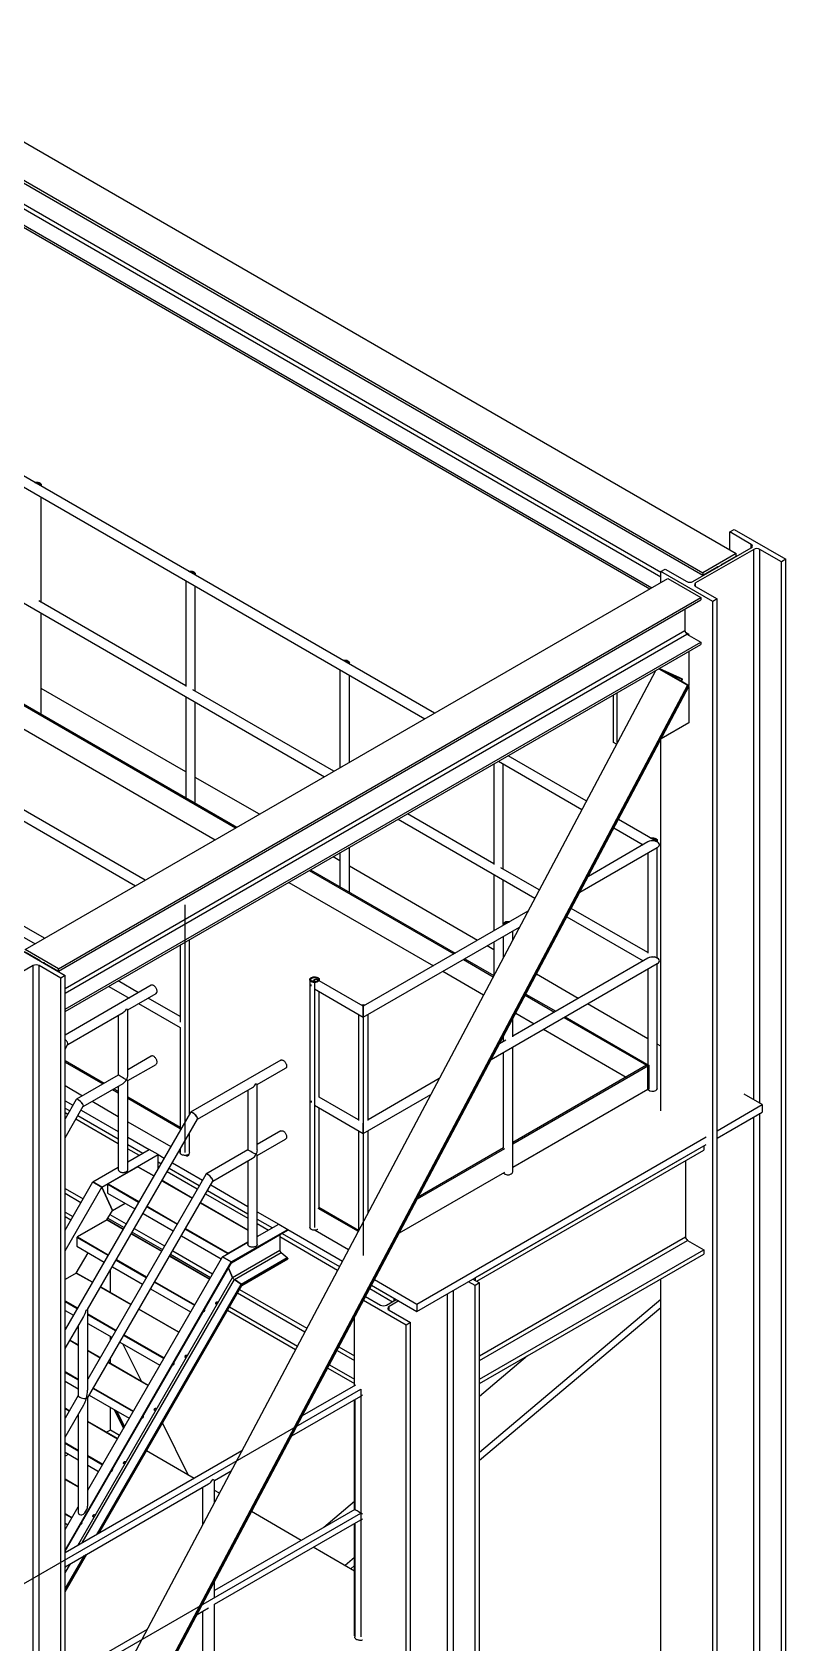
# Model space of a CAD drawing. Header units: inches. Extents: x 5 to 1254, y 17 to 852.
# Drawn here: x 547.8 to 652.1, y 457.9 to 680.8 of the extents above; entities that cross this region are included whole.
import ezdxf

# ---------------------------------------------------------------- set-up
doc = ezdxf.new("R2010")
doc.units = ezdxf.units.IN
doc.header["$LTSCALE"] = 13.5
doc.header["$MEASUREMENT"] = 0

msp = doc.modelspace()

# ---------------------------------------------------------------- linework, layer by layer
at = {"color": 7, "linetype": 'Continuous', "lineweight": 25}
for p, q in [((383.29, 759.91), (645.26, 608.67)), ((378.69, 757.25), (640.67, 606.02)), ((511.98, 679.98), (640.67, 605.69)), ((511.98, 677.04), (634.86, 606.1)), ((511.98, 676.39), (634.86, 605.45)), ((510.05, 675.28), (633.58, 603.96)), ((511.98, 673.84), (633.3, 603.8)), ((480.85, 655.87), (602.17, 585.83)), ((603.48, 586.59), (482.16, 656.62)), ((466.93, 647.83), (588.25, 577.79)), ((454.65, 640.74), (575.97, 570.71)), ((454.83, 640.85), (576.15, 570.81)), ((451.82, 639.11), (573.14, 569.07)), ((549.06, 618.01), (549.06, 618.19)), ((549.06, 601.93), (549.06, 616.49)), ((644.37, 611.68), (644.98, 612.03)), ((647.35, 609.96), (644.37, 611.68)), ((644.37, 609.18), (644.37, 611.68)), ((644.98, 612.03), (652.14, 607.89)), ((639.29, 604.81), (647.35, 609.47)), ((647.71, 609.26), (639.65, 604.61)), ((645.26, 608.67), (640.67, 606.02)), ((645.26, 608.34), (645.26, 608.67)), ((647.35, 609.47), (647.35, 609.96)), ((647.71, 533.07), (647.71, 609.26)), ((651.54, 607.54), (648.56, 609.26)), ((648.56, 532.58), (648.56, 609.26)), ((634.86, 606.18), (635.46, 606.53)), ((635.46, 606.53), (638.44, 604.81)), ((640.67, 605.69), (642.6, 606.81)), ((642.6, 606.81), (642.67, 606.76)), ((643.33, 607.23), (645.26, 608.34)), ((644.37, 607.75), (644.37, 607.83)), ((652.14, 607.89), (651.54, 607.54)), ((651.54, 384.16), (651.54, 607.54)), ((652.14, 383.81), (652.14, 607.89)), ((546.83, 553.88), (635.79, 605.24)), ((569.07, 604.94), (569.07, 590.29)), ((570.38, 605.7), (570.38, 605.88)), ((570.38, 589.62), (570.38, 604.18)), ((634.86, 604.7), (634.86, 606.18)), ((642.02, 602.05), (634.86, 606.18)), ((635.79, 605.24), (640.38, 602.59)), ((639.65, 604.12), (639.65, 604.61)), ((639.65, 604.12), (642.63, 602.4)), ((640.67, 606.02), (640.67, 605.69)), ((569.07, 590.38), (548.71, 602.13)), ((551.42, 551.23), (640.38, 602.59)), ((551.42, 550.9), (640.38, 602.26)), ((640.38, 602.59), (640.38, 602.26)), ((642.63, 602.4), (642.02, 602.05)), ((642.02, 389.65), (642.02, 602.05)), ((642.63, 389.3), (642.63, 602.4)), ((549.06, 586.45), (549.06, 600.41)), ((638.17, 600.98), (638.17, 598.04)), ((552.35, 548.5), (638.17, 598.04)), ((552.35, 547.84), (638.46, 597.55)), ((638.71, 597.49), (638.27, 597.74)), ((638.46, 597.55), (640.38, 596.44)), ((638.63, 597.45), (638.71, 597.49)), ((638.71, 597.49), (638.71, 597.41)), ((552.35, 545.62), (640.38, 596.44)), ((552.35, 545.29), (640.38, 596.11)), ((640.38, 596.44), (640.38, 596.11)), ((508.44, 593.7), (562.12, 562.71)), ((563.43, 563.47), (509.19, 594.78)), ((591.71, 593.39), (591.71, 593.57)), ((638.71, 595.14), (638.71, 590.41)), ((634.08, 592.47), (552.35, 438.35)), ((590.39, 592.63), (590.39, 579.03)), ((591.71, 579.79), (591.71, 591.87)), ((634.56, 592.75), (638.55, 590.45)), ((637.49, 591.49), (634.59, 592.77)), ((635.33, 592.37), (637.75, 591.3)), ((635.33, 592.37), (635.33, 592.36)), ((638.59, 590.48), (635.37, 592.34)), ((637.67, 591.39), (637.49, 591.49)), ((637.75, 591.3), (637.62, 591.04)), ((637.69, 590.99), (637.84, 591.27)), ((569.07, 578.47), (549.06, 590.02)), ((638.55, 590.45), (557.84, 438.26)), ((638.68, 590.39), (557.97, 438.19)), ((558.05, 438.14), (638.77, 590.36)), ((569.07, 588.86), (569.07, 574.9)), ((589.56, 578.55), (570.03, 589.82)), ((628.28, 582.54), (628.28, 589.12)), ((628.81, 582.52), (628.81, 589.43)), ((638.55, 590.45), (638.68, 590.39)), ((638.71, 590.24), (638.71, 585.24)), ((570.38, 574.14), (570.38, 588.1)), ((638.71, 585.24), (634.89, 583.04)), ((547.94, 583.62), (547.93, 583.63)), ((628.69, 582.3), (628.28, 582.54)), ((634.86, 531.55), (634.86, 582.98)), ((611.71, 579.56), (611.71, 565.67)), ((612.37, 579.94), (623.9, 573.28)), ((613.03, 565), (613.03, 579.56)), ((624.52, 574.44), (613.68, 580.7)), ((508.44, 577.62), (548.2, 554.67)), ((549.51, 555.43), (509.19, 578.71)), ((579.25, 572.6), (570.38, 577.71)), ((569.27, 571.31), (569.26, 571.32)), ((598.45, 571.9), (617.38, 560.97)), ((611.71, 565.76), (599.76, 572.66)), ((628.35, 570.71), (632.38, 568.39)), ((634.35, 568.77), (628.97, 571.88)), ((633.04, 568.77), (624.8, 564.01)), ((634.35, 568.77), (634.35, 568.95)), ((590.39, 566.16), (589.45, 566.71)), ((590.39, 567.25), (590.39, 562.59)), ((591.71, 561.83), (591.71, 568.01)), ((623.64, 561.82), (634.35, 568.01)), ((633.04, 567.25), (633.04, 553.36)), ((634.35, 552.69), (634.35, 568.01)), ((586.17, 564.82), (606.18, 553.27)), ((586.35, 564.92), (606.36, 553.37)), ((609.46, 555.15), (591.71, 565.4)), ((611.71, 564.24), (611.71, 556.46)), ((617.99, 562.14), (612.68, 565.2)), ((583.35, 563.18), (603.36, 551.63)), ((613.03, 557.47), (613.03, 563.48)), ((633.04, 553.45), (622.44, 559.57)), ((590.59, 559), (590.58, 559.01)), ((616.43, 559.18), (593.64, 546.03)), ((613.01, 557.39), (613.01, 557.21)), ((621.83, 558.41), (632.38, 552.31)), ((569.6, 531.15), (569.6, 555.25)), ((593.64, 544.51), (615.27, 556.99)), ((613.01, 555.69), (613.01, 552.74)), ((614.33, 555.22), (614.33, 556.45)), ((545.19, 554.42), (552.35, 550.28)), ((551.42, 551.23), (546.83, 553.88)), ((546.83, 553.55), (548.75, 552.44)), ((568.29, 554.49), (568.29, 543.83)), ((611.71, 553.85), (610.77, 554.4)), ((611.71, 554.94), (611.71, 550.29)), ((634.35, 552.69), (634, 552.89)), ((547.92, 551.65), (539.86, 547)), ((547.92, 428.87), (547.92, 551.65)), ((551.75, 549.93), (548.77, 551.65)), ((548.77, 434.83), (548.77, 551.65)), ((549.42, 551.97), (549.49, 552.01)), ((549.49, 552.01), (551.42, 550.9)), ((551.42, 550.9), (551.42, 551.23)), ((604.67, 550.87), (610.3, 547.62)), ((607.5, 552.51), (611.63, 550.12)), ((607.68, 552.61), (611.71, 550.28)), ((611.35, 538.66), (634.35, 551.93)), ((633.04, 552.69), (614.33, 541.89)), ((633.04, 551.17), (633.04, 537.97)), ((634.35, 534.65), (634.35, 551.93)), ((552.35, 550.28), (551.75, 549.93)), ((551.75, 436.55), (551.75, 549.93)), ((552.35, 436.9), (552.35, 550.28)), ((564.29, 548.93), (552.35, 542.04)), ((558.4, 548.78), (561.21, 547.16)), ((562.53, 547.91), (559.71, 549.54)), ((586.24, 549.71), (586.24, 515.42)), ((586.88, 548.42), (593.64, 544.51)), ((587.4, 549.63), (587.22, 549.74)), ((587.55, 549.54), (587.55, 549.71)), ((593.64, 546.03), (587.55, 549.54)), ((623.38, 547.12), (617.61, 550.45)), ((561.03, 545.53), (564.95, 547.79)), ((562.53, 546.4), (568.29, 543.07)), ((568.29, 544.59), (563.84, 547.16)), ((587.55, 533.47), (587.55, 548.02)), ((616.07, 547.56), (620.11, 545.23)), ((616.16, 547.71), (620.28, 545.33)), ((633.04, 541.54), (624.7, 546.36)), ((552.74, 540.75), (560.38, 545.15)), ((559.72, 544.77), (559.72, 536.49)), ((561.03, 536.49), (561.03, 545.53)), ((592.99, 544.89), (592.99, 530.24)), ((593.64, 544.51), (593.64, 546.03)), ((593.64, 546.03), (593.64, 544.73)), ((593.64, 544.73), (593.64, 544.51)), ((594.3, 530.24), (594.3, 544.89)), ((614.33, 541.8), (614.33, 544.27)), ((614.75, 545.06), (617.28, 543.59)), ((621.42, 544.47), (632.86, 537.86)), ((621.6, 544.57), (633.24, 537.85)), ((568.29, 543.07), (568.29, 528.87)), ((613.01, 541.79), (613.01, 541.13)), ((618.59, 542.84), (630.03, 536.23)), ((552.35, 540.07), (552.75, 540.76)), ((613.36, 541.33), (612.51, 540.84)), ((613.01, 539.61), (613.01, 526.41)), ((614.33, 523.09), (614.33, 540.37)), ((634.86, 540.49), (634.35, 540.78)), ((552.35, 538.51), (557.78, 535.38)), ((552.35, 538.31), (557.6, 535.27)), ((564.29, 539.13), (561.03, 537.25)), ((561.03, 535.74), (564.95, 537.99)), ((582.23, 538.57), (569.74, 531.36)), ((578.97, 535.18), (582.89, 537.44)), ((632.86, 537.86), (614.33, 527.16)), ((633.04, 537.76), (614.33, 526.96)), ((632.86, 537.86), (633.04, 537.76)), ((633.04, 537.76), (633.04, 534.5)), ((633.04, 537.76), (633.06, 537.75)), ((633.04, 534.5), (633.06, 537.75)), ((633.24, 537.85), (633.06, 537.75)), ((633.22, 534.6), (633.24, 537.85)), ((552.35, 535.04), (554.78, 533.64)), ((559.72, 536.49), (553.92, 533.15)), ((554.86, 532.17), (560.38, 535.36)), ((559.72, 534.98), (559.72, 523.41)), ((561.03, 523.41), (561.03, 535.74)), ((578.97, 526.14), (578.97, 535.18)), ((604.14, 536.01), (594.3, 530.33)), ((553.89, 533.12), (552.35, 530.45)), ((552.35, 532.94), (553.43, 532.32)), ((556.09, 532.88), (559.72, 530.79)), ((558.92, 534.51), (559.72, 534.05)), ((559.1, 534.62), (559.72, 534.26)), ((561.03, 533.5), (568.29, 529.31)), ((561.03, 533.29), (568.29, 529.11)), ((570.68, 530.39), (578.32, 534.8)), ((577.66, 534.42), (577.66, 526.14)), ((592.99, 530.33), (587.55, 533.47)), ((593.64, 528.43), (602.98, 533.82)), ((633.04, 534.5), (614.33, 523.69)), ((633.22, 534.6), (633.04, 534.5)), ((648.87, 532.41), (646.36, 533.85)), ((552.35, 527.82), (554.87, 532.19)), ((552.35, 531.92), (552.99, 531.55)), ((552.35, 531.92), (552.99, 531.55)), ((569.71, 531.34), (552.35, 501.27)), ((552.35, 531.31), (552.72, 531.09)), ((554.13, 530.9), (559.72, 527.67)), ((554.13, 530.9), (559.72, 527.67)), ((554.57, 531.66), (559.72, 528.69)), ((586.88, 532.34), (593.64, 528.43)), ((587.55, 518.19), (587.55, 531.95)), ((642.63, 528.8), (648.87, 532.41)), ((642.63, 527.78), (648.87, 531.38)), ((647.71, 386.37), (647.71, 530.72)), ((648.56, 385.88), (648.56, 531.21)), ((648.87, 532.41), (648.87, 531.38)), ((553.86, 530.44), (559.72, 527.05)), ((555.47, 504.04), (570.69, 530.41)), ((561.03, 530.03), (566.98, 526.6)), ((569.6, 525.77), (569.6, 528.52)), ((582.23, 528.78), (578.97, 526.9)), ((592.99, 528.81), (592.99, 515)), ((593.64, 528.66), (593.64, 529.86)), ((593.64, 529.86), (593.64, 528.43)), ((593.64, 528.43), (593.64, 528.66)), ((594.3, 517.46), (594.3, 528.81)), ((561.03, 527.93), (564, 526.22)), ((561.03, 526.91), (563.12, 525.71)), ((561.03, 526.91), (563.12, 525.71)), ((561.03, 526.3), (562.59, 525.4)), ((561.03, 524.5), (564, 526.22)), ((565.24, 525.5), (564, 526.22)), ((568.29, 526.24), (568.29, 525.77)), ((577.66, 526.14), (571.86, 522.79)), ((578.97, 525.38), (582.89, 527.64)), ((601.07, 504.81), (641.12, 527.94)), ((601.07, 503.79), (641.12, 526.91)), ((613.19, 526.3), (601.1, 519.33)), ((613.06, 526.43), (601.26, 519.62)), ((609.17, 508.47), (640.77, 526.71)), ((609.35, 507.96), (640.77, 526.1)), ((640.77, 526.71), (640.77, 526.1)), ((557.43, 521), (565.24, 525.5)), ((565.24, 523.59), (565.24, 525.5)), ((565.24, 525.5), (566.07, 525.02)), ((565.24, 524.48), (565.62, 524.26)), ((565.24, 524.48), (565.62, 524.26)), ((565.24, 523.87), (565.36, 523.8)), ((567.21, 524.37), (571.37, 521.96)), ((568.11, 525.94), (568.29, 525.84)), ((569.06, 525.39), (569.26, 525.28)), ((569.26, 525.43), (569.26, 525.28)), ((569.43, 525.38), (569.26, 525.28)), ((569.43, 525.51), (569.43, 525.38)), ((572.8, 521.82), (578.32, 525)), ((577.66, 524.62), (577.66, 513.05)), ((578.97, 513.05), (578.97, 525.38)), ((638.25, 524.64), (638.25, 514.12)), ((552.35, 515.05), (556.2, 521.71)), ((555.47, 491.8), (572.81, 521.83)), ((571.83, 522.76), (555.48, 494.44)), ((556.2, 521.71), (559.72, 523.74)), ((556.2, 521.71), (557.43, 521)), ((557.43, 521), (556.2, 521.71)), ((562.38, 523.82), (558.29, 521.46)), ((562.41, 523.82), (558.32, 521.46)), ((562.41, 523.82), (564.63, 522.54)), ((564.64, 522.55), (562.44, 523.82)), ((565.77, 521.88), (569.94, 519.48)), ((569.94, 519.49), (565.78, 521.9)), ((566.5, 523.14), (570.66, 520.74)), ((566.76, 523.6), (570.93, 521.2)), ((566.76, 523.6), (570.93, 521.2)), ((613.19, 523.04), (598.61, 514.62)), ((552.35, 512.19), (557.43, 521)), ((552.35, 520.79), (554.84, 519.36)), ((552.35, 520.14), (554.55, 518.87)), ((557.43, 521), (558.9, 517.76)), ((558.9, 517.76), (557.43, 521)), ((558.23, 521.41), (558.25, 521.42)), ((558.23, 521.41), (558.23, 520.17)), ((558.23, 521.41), (558.27, 521.39)), ((558.23, 520.17), (562.01, 517.99)), ((558.25, 521.42), (558.28, 521.41)), ((558.27, 521.41), (558.27, 521.43)), ((558.29, 521.43), (558.27, 521.43)), ((558.27, 521.39), (562.54, 518.92)), ((558.32, 521.46), (562.58, 518.99)), ((571.8, 520.08), (577.66, 516.7)), ((572.07, 520.54), (577.66, 517.31)), ((572.07, 520.54), (577.66, 517.31)), ((572.51, 521.3), (577.66, 518.33)), ((552.35, 517.55), (553.43, 516.92)), ((558.15, 516.46), (558.9, 517.76)), ((558.57, 517.2), (560.8, 515.91)), ((558.9, 517.76), (560.66, 518.77)), ((563.15, 517.34), (567.31, 514.93)), ((563.68, 518.27), (567.85, 515.86)), ((563.72, 518.34), (567.89, 515.93)), ((571.07, 518.82), (577.66, 515.02)), ((577.66, 515.04), (571.08, 518.83)), ((578.97, 517.57), (581.94, 515.86)), ((587.35, 518.1), (592.93, 514.88)), ((587.5, 518.22), (592.99, 515.05)), ((552.35, 516.94), (553.17, 516.47)), ((558.13, 516.46), (554.04, 514.1)), ((558.16, 516.46), (554.07, 514.1)), ((558.16, 516.46), (560.38, 515.18)), ((560.39, 515.19), (558.19, 516.46)), ((558.29, 516.71), (560.52, 515.42)), ((561.94, 515.25), (566.11, 512.85)), ((568.99, 515.2), (574.9, 511.79)), ((569.03, 515.27), (574.94, 511.86)), ((575.37, 510.64), (583.18, 515.15)), ((575.4, 510.58), (583.18, 515.07)), ((575.41, 510.54), (583.16, 515.02)), ((578.97, 516.55), (581.06, 515.35)), ((578.97, 516.55), (581.06, 515.35)), ((578.97, 515.94), (580.53, 515.04)), ((578.97, 514.15), (581.94, 515.86)), ((581.94, 515.86), (583.18, 515.15)), ((583.18, 515.15), (583.18, 515.07)), ((583.18, 515.15), (590.76, 510.77)), ((587, 515.04), (591.61, 512.38)), ((553.98, 514.05), (554, 514.06)), ((553.98, 514.05), (553.98, 512.81)), ((553.98, 514.05), (554.02, 514.03)), ((553.98, 512.81), (557.76, 510.63)), ((554, 514.06), (554.03, 514.05)), ((554.02, 514.05), (554.02, 514.07)), ((554.04, 514.07), (554.02, 514.07)), ((554.02, 514.03), (558.29, 511.56)), ((554.07, 514.1), (558.33, 511.63)), ((561.52, 514.52), (565.69, 512.12)), ((565.69, 512.13), (561.53, 514.53)), ((561.66, 514.76), (565.83, 512.36)), ((568.45, 514.27), (573.98, 511.08)), ((574.14, 511.35), (577.66, 513.39)), ((574.94, 511.86), (577.66, 513.44)), ((579.06, 514.23), (578.97, 514.28)), ((578.97, 514.26), (579.03, 514.23)), ((578.97, 514.19), (579.03, 514.23)), ((582.08, 514.39), (582.08, 512.27)), ((582.08, 514.15), (590.09, 509.52)), ((582.39, 514.58), (590.34, 509.99)), ((582.39, 514.58), (590.34, 509.99)), ((609.71, 497.65), (638.25, 514.12)), ((609.71, 497), (638.53, 513.63)), ((638.53, 513.63), (640.77, 512.34)), ((552.35, 470.76), (575.37, 510.64)), ((552.35, 470.65), (575.4, 510.58)), ((552.35, 470.61), (575.41, 510.54)), ((553.9, 509.1), (555.53, 511.92)), ((555.48, 479.04), (574.14, 511.35)), ((559.43, 510.9), (563.6, 508.5)), ((559.47, 510.98), (563.64, 508.57)), ((566.82, 511.46), (572.35, 508.27)), ((572.36, 508.28), (566.83, 511.47)), ((566.96, 511.7), (572.49, 508.51)), ((567.25, 512.19), (572.78, 509)), ((574.14, 511.35), (575.37, 510.64)), ((575.37, 510.64), (574.14, 511.35)), ((574.94, 511.84), (574.94, 511.86)), ((575.37, 510.64), (575.4, 510.58)), ((575.4, 510.58), (575.37, 510.64)), ((575.53, 508.49), (582.08, 512.27)), ((575.79, 508.21), (582.25, 511.93)), ((576.71, 507.57), (583.11, 511.27)), ((576.81, 507.47), (583.18, 511.14)), ((576.84, 507.4), (583.18, 511.06)), ((582.25, 511.93), (583.11, 511.27)), ((583.18, 511.14), (583.18, 511.06)), ((609.71, 494.41), (640.77, 512.34)), ((609.71, 493.8), (640.77, 511.73)), ((640.77, 512.34), (640.77, 511.73)), ((553.88, 509.1), (552.35, 508.22)), ((553.91, 509.1), (552.35, 508.2)), ((553.91, 509.1), (556.13, 507.82)), ((556.14, 507.83), (553.94, 509.1)), ((554.11, 471.39), (575.53, 508.49)), ((558.63, 506.39), (558.63, 509.51)), ((558.9, 509.98), (563.06, 507.57)), ((574.96, 509.76), (575.53, 508.49)), ((575.53, 508.49), (574.96, 509.76)), ((608.82, 508.26), (609.71, 507.75)), ((609.17, 508.06), (609.17, 508.47)), ((634.86, 508.3), (634.85, 508.31)), ((634.86, 393.79), (634.86, 508.31)), ((554.74, 471.75), (575.79, 508.21)), ((556.68, 472.87), (576.71, 507.57)), ((556.92, 473.01), (576.81, 507.47)), ((557.01, 473.06), (576.84, 507.4)), ((557.27, 507.16), (561.44, 504.75)), ((561.44, 504.77), (557.28, 507.17)), ((564.2, 506.91), (569.73, 503.72)), ((564.74, 507.84), (570.27, 504.65)), ((564.78, 507.91), (570.31, 504.72)), ((575.79, 508.21), (576.71, 507.57)), ((576.71, 507.57), (575.79, 508.21)), ((576.23, 506.35), (585.56, 500.97)), ((576.51, 506.84), (585.82, 501.47)), ((576.81, 507.47), (576.84, 507.4)), ((576.84, 507.4), (576.81, 507.47)), ((594.54, 506.95), (597.68, 505.14)), ((594.79, 507.42), (601.07, 503.79)), ((594.79, 507.42), (597.86, 505.65)), ((595.2, 508.2), (601.07, 504.81)), ((605.28, 410.87), (605.28, 506.22)), ((606.13, 410.38), (606.13, 506.71)), ((609.11, 507.4), (608.21, 507.91)), ((609.71, 507.75), (609.11, 507.4)), ((609.11, 408.66), (609.11, 507.4)), ((609.71, 408.31), (609.71, 507.75)), ((552.35, 505.27), (554.08, 504.27)), ((552.35, 505.18), (554.04, 504.2)), ((552.35, 503.94), (553.51, 503.27)), ((555.48, 492.91), (555.48, 504.06)), ((562.57, 504.1), (568.1, 500.9)), ((568.11, 500.92), (562.58, 504.11)), ((574.85, 503.95), (584.26, 498.52)), ((575.11, 504.41), (584.51, 498.99)), ((599.6, 501.9), (593.68, 505.32)), ((593.96, 505.86), (596.01, 504.67)), ((596.86, 504.67), (598.21, 505.45)), ((598.57, 505.24), (597.22, 504.46)), ((597.22, 503.97), (597.22, 504.46)), ((597.22, 503.97), (600.2, 502.25)), ((597.86, 505.65), (597.86, 505.24)), ((601.07, 504.81), (601.07, 503.79)), ((634.86, 505.43), (609.71, 484.27)), ((634.86, 504.31), (609.71, 483.15)), ((552.35, 498.64), (554.94, 503.11)), ((554.17, 501.78), (554.17, 492.15)), ((555.48, 503.46), (559.39, 501.21)), ((555.48, 503.37), (559.35, 501.14)), ((555.48, 502.13), (558.81, 500.21)), ((592.43, 493.51), (592.43, 502.98)), ((600.2, 502.25), (599.6, 501.9)), ((599.6, 414.15), (599.6, 501.9)), ((600.2, 413.8), (600.2, 502.25)), ((553.02, 499.8), (554.17, 499.14)), ((554.17, 499.16), (553.03, 499.81)), ((558.63, 499.89), (558.63, 500.31)), ((559.95, 499.55), (565.48, 496.36)), ((560.28, 499.36), (562.91, 494.11)), ((560.49, 500.48), (566.02, 497.29)), ((560.53, 500.55), (566.06, 497.36)), ((557.19, 497.41), (555.48, 498.4)), ((555.48, 498.38), (557.19, 497.39)), ((558.63, 496.58), (558.63, 497.26)), ((590.01, 498.4), (592.43, 497)), ((590.27, 498.9), (592.43, 497.65)), ((616.39, 497.65), (609.71, 492.03)), ((552.35, 495.46), (554.17, 494.41)), ((552.35, 495.36), (554.17, 494.31)), ((558.32, 496.74), (563.85, 493.54)), ((563.86, 493.56), (558.33, 496.75)), ((588.71, 495.95), (592.43, 493.8)), ((588.95, 496.42), (592.43, 494.41)), ((552.35, 494.12), (554.17, 493.08)), ((556.24, 493.12), (561.77, 489.93)), ((556.28, 493.19), (561.81, 490)), ((592.58, 493.6), (585.2, 489.33)), ((554.17, 492.17), (552.35, 489.02)), ((552.35, 486.39), (554.94, 490.87)), ((555.48, 476.85), (555.48, 491.81)), ((555.7, 492.19), (561.23, 489)), ((558.63, 487.36), (558.63, 490.5)), ((583.73, 486.57), (593.28, 492.08)), ((592.43, 476.36), (592.43, 491.59)), ((592.45, 491.6), (592.45, 476.37)), ((592.45, 491.6), (592.45, 476.37)), ((552.94, 490.05), (552.35, 490.39)), ((552.35, 490.37), (552.94, 490.03)), ((554.07, 489.37), (554.17, 489.32)), ((554.17, 489.34), (554.08, 489.39)), ((554.17, 489.54), (554.17, 476.1)), ((559.61, 486.2), (555.48, 488.58)), ((555.48, 488.56), (559.6, 486.18)), ((559.13, 490.21), (560.43, 487.61)), ((559.27, 490.13), (560.49, 487.71)), ((559.5, 490), (560.57, 487.86)), ((564.79, 490.35), (564.8, 490.33)), ((565.82, 488.31), (569.41, 481.14)), ((558.63, 487.36), (558.11, 487.06)), ((559.87, 486.64), (558.63, 487.36)), ((552.35, 485.64), (554.17, 484.59)), ((552.35, 485.55), (554.17, 484.5)), ((576.83, 484.5), (552.35, 470.37)), ((552.35, 484.31), (554.17, 483.26)), ((552.85, 484.02), (552.35, 483.74)), ((555.48, 483.84), (557.56, 482.64)), ((555.48, 483.74), (557.52, 482.57)), ((570.21, 480.68), (563.61, 484.49)), ((555.48, 482.5), (556.98, 481.64)), ((573.06, 480.41), (575.36, 481.74)), ((554.17, 479.53), (552.35, 480.57)), ((552.35, 480.55), (554.17, 479.51)), ((552.35, 468.46), (572.23, 479.93)), ((571.4, 479.45), (571.4, 474.28)), ((573.06, 477.41), (573.06, 480.41)), ((573.72, 478.65), (573.06, 479.03)), ((592.43, 477.49), (588.16, 473.9)), ((552.35, 473.62), (554.17, 476.76)), ((552.35, 475.83), (553.31, 475.28)), ((552.35, 475.73), (553.27, 475.21)), ((592.45, 476.37), (573.06, 465.18)), ((573.06, 463.26), (593.28, 474.93)), ((585.06, 472.11), (578.17, 476.08)), ((552.35, 474.49), (552.73, 474.28)), ((592.43, 458.91), (592.43, 474.45)), ((592.45, 474.45), (592.45, 458.74)), ((592.45, 474.45), (592.45, 458.74)), ((592.43, 467.85), (586.72, 471.15)), ((552.35, 464.99), (555.35, 470.19)), ((552.35, 465.1), (555.26, 470.13)), ((552.35, 465.38), (555.02, 470)), ((552.35, 467.61), (553.08, 468.88)), ((552.35, 468.34), (552.45, 468.51)), ((592.43, 469.73), (591.11, 468.61)), ((592.43, 468.61), (591.9, 468.16)), ((573.06, 464.22), (573.06, 466.45)), ((570.63, 461.86), (572.23, 462.79)), ((571.4, 462.31), (571.4, 446.6)), ((573.06, 446.6), (573.06, 463.26)), ((563.72, 459.79), (552.35, 453.22))]:
    msp.add_line(p, q, dxfattribs=at)
at = {"color": 7, "linetype": 'Continuous'}
for p, q in [((568.94, 560.06), (568.94, 525.77)), ((586.9, 549.71), (586.9, 515.42)), ((593.64, 545.83), (593.64, 511.53)), ((530.15, 456.6), (593.28, 493.04)), ((593.28, 493.04), (593.28, 458.74)), ((530.15, 439.45), (593.28, 475.89))]:
    msp.add_line(p, q, dxfattribs=at)
at = {"color": 7, "linetype": 'Continuous', "lineweight": 25, "flags": 128}
for points in [[(548.14, 618.54), (548.22, 618.55), (548.32, 618.56), (548.41, 618.57), (548.51, 618.56), (548.6, 618.55), (548.69, 618.53), (548.77, 618.5), (548.85, 618.47), (548.91, 618.43), (548.97, 618.38), (549.01, 618.33), (549.04, 618.28), (549.06, 618.22), (549.06, 618.17), (549.05, 618.11), (549.02, 618.06), (549.01, 618.04)], [(548.24, 618.48), (548.25, 618.48), (548.34, 618.49), (548.42, 618.49), (548.51, 618.48), (548.59, 618.47), (548.67, 618.45), (548.74, 618.42), (548.8, 618.38), (548.85, 618.34), (548.89, 618.3), (548.92, 618.25), (548.93, 618.2), (548.92, 618.15), (548.9, 618.1), (548.9, 618.1)], [(569.46, 606.23), (569.55, 606.24), (569.64, 606.25), (569.74, 606.26), (569.83, 606.25), (569.93, 606.24), (570.02, 606.22), (570.1, 606.19), (570.17, 606.16), (570.24, 606.12), (570.29, 606.07), (570.33, 606.02), (570.36, 605.97), (570.38, 605.91), (570.38, 605.86), (570.37, 605.8), (570.34, 605.75), (570.33, 605.73)], [(569.57, 606.17), (569.58, 606.17), (569.66, 606.18), (569.75, 606.18), (569.83, 606.17), (569.92, 606.16), (569.99, 606.14), (570.06, 606.11), (570.13, 606.07), (570.18, 606.03), (570.21, 605.99), (570.24, 605.94), (570.25, 605.89), (570.25, 605.84), (570.23, 605.79), (570.23, 605.79)], [(590.79, 593.92), (590.87, 593.93), (590.96, 593.95), (591.06, 593.95), (591.16, 593.94), (591.25, 593.93), (591.34, 593.91), (591.42, 593.88), (591.5, 593.85), (591.56, 593.81), (591.62, 593.76), (591.66, 593.71), (591.69, 593.66), (591.7, 593.6), (591.71, 593.55), (591.69, 593.49), (591.67, 593.44), (591.65, 593.42)], [(590.89, 593.86), (590.9, 593.86), (590.98, 593.87), (591.07, 593.87), (591.16, 593.86), (591.24, 593.85), (591.32, 593.83), (591.39, 593.8), (591.45, 593.76), (591.5, 593.72), (591.54, 593.68), (591.56, 593.63), (591.57, 593.58), (591.57, 593.53), (591.55, 593.48), (591.55, 593.48)], [(635.37, 592.34), (635.34, 592.35), (635.32, 592.36), (635.31, 592.37), (635.3, 592.38), (635.3, 592.38), (635.31, 592.38), (635.32, 592.38), (635.33, 592.37)], [(637.75, 591.3), (637.79, 591.28), (637.82, 591.27), (637.84, 591.27), (637.84, 591.27), (637.83, 591.29), (637.81, 591.3), (637.77, 591.33), (637.72, 591.36), (637.67, 591.39)], [(638.68, 590.39), (638.72, 590.37), (638.75, 590.36), (638.77, 590.36), (638.77, 590.36), (638.76, 590.37), (638.74, 590.39), (638.7, 590.41), (638.65, 590.44), (638.59, 590.48)], [(633.43, 569.3), (633.52, 569.31), (633.61, 569.33), (633.71, 569.33), (633.8, 569.32), (633.9, 569.31), (633.99, 569.29), (634.07, 569.26), (634.14, 569.23), (634.21, 569.19), (634.26, 569.14), (634.31, 569.09), (634.33, 569.04), (634.35, 568.98), (634.35, 568.93), (634.34, 568.87), (634.31, 568.82), (634.3, 568.8)], [(633.54, 569.24), (633.55, 569.24), (633.63, 569.25), (633.72, 569.25), (633.8, 569.25), (633.89, 569.23), (633.96, 569.21), (634.03, 569.18), (634.1, 569.14), (634.15, 569.1), (634.18, 569.06), (634.21, 569.01), (634.22, 568.96), (634.22, 568.91), (634.2, 568.86), (634.2, 568.86)], [(613.07, 557.24), (613.04, 557.27), (613.02, 557.33), (613.01, 557.38), (613.02, 557.44), (613.04, 557.49), (613.07, 557.54), (613.12, 557.59), (613.17, 557.64), (613.24, 557.68), (613.32, 557.71), (613.4, 557.74), (613.49, 557.75), (613.59, 557.77), (613.68, 557.77), (613.78, 557.76), (613.87, 557.75), (613.93, 557.74)], [(613.17, 557.3), (613.16, 557.33), (613.15, 557.38), (613.15, 557.43), (613.17, 557.48), (613.2, 557.52), (613.24, 557.56), (613.3, 557.6), (613.37, 557.64), (613.44, 557.66), (613.52, 557.68), (613.61, 557.69), (613.69, 557.69), (613.78, 557.69), (613.83, 557.68)], [(565.08, 548.09), (565.08, 548.17), (565.06, 548.26), (565.04, 548.35), (565.01, 548.43), (564.96, 548.52), (564.92, 548.6), (564.86, 548.68), (564.8, 548.75), (564.74, 548.81), (564.67, 548.87), (564.6, 548.91), (564.53, 548.94), (564.47, 548.96), (564.41, 548.96), (564.35, 548.96), (564.3, 548.94), (564.29, 548.93)], [(587.34, 549.43), (587.29, 549.41), (587.21, 549.38), (587.12, 549.35), (587.03, 549.34), (586.93, 549.33), (586.84, 549.33), (586.74, 549.34), (586.65, 549.36), (586.56, 549.38), (586.49, 549.41), (586.41, 549.45), (586.35, 549.5), (586.31, 549.54), (586.27, 549.59), (586.25, 549.65), (586.24, 549.7), (586.24, 549.76), (586.26, 549.81), (586.3, 549.87), (586.34, 549.91), (586.4, 549.96), (586.47, 550), (586.54, 550.03), (586.63, 550.06), (586.72, 550.08), (586.81, 550.09), (586.91, 550.09), (587, 550.09), (587.1, 550.07), (587.19, 550.05), (587.27, 550.02), (587.34, 549.99), (587.41, 549.95), (587.46, 549.9), (587.51, 549.85), (587.54, 549.8), (587.55, 549.75), (587.55, 549.69), (587.54, 549.64), (587.51, 549.58), (587.48, 549.53), (587.42, 549.48), (587.36, 549.44), (587.36, 549.44)], [(587.25, 549.48), (587.2, 549.46), (587.13, 549.44), (587.05, 549.42), (586.96, 549.41), (586.87, 549.41), (586.79, 549.41), (586.71, 549.43), (586.63, 549.45), (586.56, 549.48), (586.5, 549.52), (586.45, 549.56), (586.41, 549.6), (586.38, 549.65), (586.37, 549.7), (586.38, 549.75), (586.39, 549.8), (586.43, 549.84), (586.47, 549.89), (586.53, 549.92), (586.59, 549.96), (586.67, 549.98), (586.75, 550), (586.83, 550.01), (586.92, 550.01), (587, 550.01), (587.09, 549.99), (587.17, 549.97), (587.24, 549.94), (587.3, 549.91), (587.35, 549.87), (587.39, 549.82), (587.41, 549.77), (587.42, 549.72), (587.42, 549.67), (587.4, 549.62), (587.37, 549.58), (587.32, 549.53), (587.27, 549.5)], [(586.42, 548.9), (586.43, 548.98), (586.43, 549.02)], [(586.43, 548.8), (586.43, 548.82), (586.42, 548.9)], [(586.62, 549.45), (586.64, 549.49), (586.7, 549.56), (586.77, 549.62), (586.84, 549.67), (586.9, 549.71), (586.97, 549.75), (587.04, 549.76), (587.1, 549.77), (587.16, 549.76), (587.21, 549.74), (587.22, 549.74)], [(565.08, 538.3), (565.08, 538.38), (565.06, 538.46), (565.04, 538.55), (565.01, 538.64), (564.96, 538.72), (564.92, 538.8), (564.86, 538.88), (564.8, 538.95), (564.74, 539.02), (564.67, 539.07), (564.6, 539.11), (564.53, 539.14), (564.47, 539.16), (564.41, 539.16), (564.35, 539.16), (564.3, 539.14), (564.29, 539.13)], [(582.23, 538.57), (582.26, 538.59), (582.32, 538.6), (582.38, 538.6), (582.44, 538.59), (582.51, 538.57), (582.58, 538.53), (582.64, 538.48), (582.71, 538.43), (582.77, 538.36), (582.83, 538.29), (582.88, 538.21), (582.93, 538.12), (582.96, 538.03), (582.99, 537.95), (583.01, 537.86), (583.02, 537.78), (583.02, 537.7), (583.01, 537.63), (582.99, 537.56), (582.96, 537.51), (582.93, 537.46), (582.89, 537.44)], [(586.43, 532.94), (586.43, 532.91), (586.42, 532.83)], [(586.42, 532.83), (586.43, 532.75), (586.43, 532.72)], [(582.23, 528.78), (582.26, 528.79), (582.32, 528.8), (582.38, 528.81), (582.44, 528.79), (582.51, 528.77), (582.58, 528.73), (582.64, 528.69), (582.71, 528.63), (582.77, 528.56), (582.83, 528.49), (582.88, 528.41), (582.93, 528.32), (582.96, 528.24), (582.99, 528.15), (583.01, 528.06), (583.02, 527.98), (583.02, 527.9), (583.01, 527.83), (582.99, 527.76), (582.96, 527.71), (582.93, 527.67), (582.89, 527.64)], [(569.41, 525.5), (569.34, 525.46), (569.26, 525.43), (569.17, 525.41), (569.08, 525.39), (568.98, 525.39), (568.88, 525.39), (568.79, 525.4), (568.7, 525.41), (568.61, 525.44), (568.53, 525.47), (568.46, 525.51), (568.4, 525.55), (568.35, 525.6), (568.32, 525.65), (568.3, 525.7), (568.29, 525.76), (568.29, 525.77)], [(559.72, 523.41), (559.72, 523.4), (559.73, 523.35), (559.75, 523.29), (559.79, 523.24), (559.83, 523.19), (559.89, 523.15), (559.96, 523.11), (560.04, 523.08), (560.13, 523.06), (560.22, 523.04), (560.32, 523.03), (560.41, 523.03), (560.51, 523.04), (560.6, 523.05), (560.69, 523.08), (560.77, 523.11), (560.84, 523.14)], [(587.35, 515.14), (587.29, 515.11), (587.21, 515.08), (587.12, 515.06), (587.03, 515.04), (586.93, 515.04), (586.84, 515.04), (586.74, 515.05), (586.65, 515.06), (586.56, 515.09), (586.49, 515.12), (586.41, 515.16), (586.35, 515.2), (586.31, 515.25), (586.27, 515.3), (586.25, 515.35), (586.24, 515.41), (586.24, 515.42)], [(578.97, 513.05), (578.97, 513), (578.95, 512.95), (578.92, 512.9), (578.87, 512.85), (578.81, 512.8), (578.75, 512.77), (578.67, 512.73), (578.58, 512.71), (578.49, 512.69), (578.4, 512.68), (578.3, 512.67), (578.21, 512.68), (578.12, 512.69), (578.03, 512.71), (577.94, 512.74), (577.87, 512.78), (577.8, 512.82), (577.75, 512.86), (577.71, 512.91), (577.68, 512.96), (577.66, 513.02), (577.66, 513.05)], [(573.34, 504.8), (573.3, 504.78), (573.27, 504.78), (573.24, 504.79), (573.22, 504.81), (573.21, 504.85), (573.2, 504.89), (573.21, 504.93), (573.23, 504.98), (573.25, 505.02), (573.28, 505.06), (573.32, 505.09), (573.35, 505.11), (573.39, 505.12), (573.42, 505.12), (573.44, 505.1), (573.46, 505.08), (573.47, 505.04), (573.47, 505), (573.45, 504.95), (573.43, 504.9), (573.41, 504.86), (573.37, 504.83), (573.34, 504.8)], [(569.09, 497.44), (569.05, 497.42), (569.02, 497.42), (568.99, 497.43), (568.97, 497.45), (568.96, 497.48), (568.95, 497.52), (568.96, 497.57), (568.98, 497.62), (569, 497.66), (569.03, 497.7), (569.07, 497.73), (569.1, 497.75), (569.14, 497.76), (569.17, 497.76), (569.19, 497.74), (569.21, 497.71), (569.22, 497.68), (569.22, 497.63), (569.2, 497.59), (569.18, 497.54), (569.16, 497.5), (569.12, 497.46), (569.09, 497.44)], [(564.84, 490.08), (564.8, 490.06), (564.77, 490.06), (564.74, 490.07), (564.72, 490.09), (564.71, 490.12), (564.7, 490.16), (564.71, 490.21), (564.73, 490.26), (564.75, 490.3), (564.78, 490.34), (564.82, 490.37), (564.85, 490.39), (564.89, 490.4), (564.92, 490.4), (564.94, 490.38), (564.96, 490.35), (564.97, 490.32), (564.97, 490.27), (564.95, 490.23), (564.93, 490.18), (564.91, 490.14), (564.87, 490.1), (564.84, 490.08)], [(560.59, 482.72), (560.55, 482.7), (560.52, 482.7), (560.49, 482.71), (560.47, 482.73), (560.46, 482.76), (560.45, 482.8), (560.46, 482.85), (560.48, 482.89), (560.5, 482.94), (560.53, 482.98), (560.57, 483.01), (560.6, 483.03), (560.64, 483.04), (560.67, 483.04), (560.69, 483.02), (560.71, 482.99), (560.72, 482.96), (560.72, 482.91), (560.7, 482.87), (560.68, 482.82), (560.66, 482.78), (560.62, 482.74), (560.59, 482.72)], [(556.34, 475.35), (556.3, 475.34), (556.27, 475.34), (556.24, 475.35), (556.22, 475.37), (556.21, 475.4), (556.2, 475.44), (556.21, 475.49), (556.23, 475.53), (556.25, 475.58), (556.28, 475.62), (556.32, 475.65), (556.35, 475.67), (556.39, 475.68), (556.42, 475.67), (556.44, 475.66), (556.46, 475.63), (556.47, 475.59), (556.47, 475.55), (556.45, 475.5), (556.43, 475.46), (556.41, 475.42), (556.37, 475.38), (556.34, 475.35)], [(593.51, 458.29), (593.49, 458.28), (593.38, 458.27), (593.28, 458.27), (593.17, 458.27), (593.06, 458.28), (592.96, 458.3), (592.86, 458.33), (592.77, 458.36), (592.69, 458.41), (592.62, 458.45), (592.56, 458.51), (592.51, 458.56), (592.47, 458.62), (592.45, 458.68), (592.45, 458.74)], [(593.51, 458.29), (593.49, 458.28), (593.38, 458.27), (593.28, 458.27), (593.17, 458.27), (593.06, 458.28), (592.96, 458.3), (592.86, 458.33), (592.77, 458.36), (592.69, 458.41), (592.62, 458.45), (592.56, 458.51), (592.51, 458.56), (592.47, 458.62), (592.45, 458.68), (592.45, 458.74)]]:
    msp.add_lwpolyline(points, dxfattribs=at)
at = {"color": 7, "linetype": 'Continuous', "lineweight": 25}
for centre, radius, start, end in [((647.25, 609.71), 0.264, 291.6744, 68.3256), ((648.13, 608.45), 0.915, 62.391, 117.609), ((642.72, 606.64), 0.207, 70.9066, 125.1485), ((643.64, 606.75), 0.57, 121.8688, 148.902), ((638.86, 605.63), 0.915, 242.391, 297.609), ((639.75, 604.36), 0.264, 111.6744, 248.3256), ((638.79, 598.07), 0.615, 182.6055, 237.3945), ((548.35, 550.84), 0.915, 62.391, 117.609), ((548.45, 551.96), 0.57, 31.098, 58.1312), ((549.37, 551.85), 0.207, 54.8515, 109.0934), ((564.76, 548.06), 0.327, 305.2604, 6.0518), ((593.64, 545.11), 1.1, 76.2415, 103.7585), ((593.64, 545.24), 0.888, 79.7729, 100.2271), ((564.76, 538.26), 0.327, 305.2604, 6.0518), ((633.71, 535.15), 0.891, 225.2969, 300.5592), ((634.03, 534.68), 0.326, 293.9438, 354.7361), ((569.28, 525.8), 0.326, 293.9438, 354.7361), ((560.71, 523.44), 0.326, 293.9438, 354.7361), ((562.39, 523.8), 0.0292, 54.3824, 114.3071), ((562.43, 523.8), 0.0292, 65.6929, 125.6176), ((613.68, 523.59), 0.891, 225.2969, 300.5592), ((614, 523.12), 0.326, 293.9438, 354.7361), ((558.36, 521.38), 0.0891, 122.6055, 177.3945), ((558.3, 521.44), 0.0253, 50.7967, 189.214), ((558.14, 516.44), 0.0292, 54.3824, 114.3071), ((558.18, 516.44), 0.0292, 65.6929, 125.6176), ((583.12, 515.06), 0.0538, 304.7388, 6.5733), ((554.11, 514.02), 0.0891, 122.6055, 177.3945), ((554.05, 514.08), 0.0253, 50.7967, 189.214), ((578.98, 514.15), 0.0859, 29.2391, 57.6588), ((579.05, 514.21), 0.0253, 350.786, 129.2033), ((638.86, 514.15), 0.615, 182.6055, 237.3945), ((574.98, 511.79), 0.0891, 122.6055, 177.3945), ((574.96, 511.8), 0.0446, 122.6055, 177.3945), ((574.89, 511.79), 0.0837, 28.8568, 58.0454), ((574.91, 511.8), 0.0418, 28.8609, 58.0455), ((582.53, 512.29), 0.453, 182.8998, 231.6282), ((583.01, 511.13), 0.172, 2.8998, 51.6282), ((553.89, 509.08), 0.0292, 54.3824, 114.3071), ((553.93, 509.08), 0.0292, 65.6929, 125.6176), ((571.51, 503.86), 0.101, 258.7092, 304.6179), ((571.47, 503.99), 0.23, 295.9085, 25.1013), ((573.05, 505.12), 0.283, 302.5181, 357.4872), ((573.05, 505.12), 0.284, 302.1695, 357.3919), ((573.02, 505.14), 0.3, 309.3487, 350.6567), ((596.44, 505.48), 0.915, 242.391, 297.609), ((597.32, 504.22), 0.264, 111.6744, 248.3256), ((568.8, 497.76), 0.283, 302.5181, 357.4872), ((568.8, 497.76), 0.284, 302.1695, 357.3919), ((568.77, 497.78), 0.3, 309.3487, 350.6567), ((567.26, 496.5), 0.101, 258.7092, 304.6179), ((567.22, 496.62), 0.23, 295.9085, 25.1013), ((563.01, 489.14), 0.101, 258.7092, 304.6179), ((562.97, 489.26), 0.23, 295.9085, 25.1013), ((564.55, 490.39), 0.283, 302.5181, 357.4872), ((564.55, 490.39), 0.284, 302.1695, 357.3919), ((564.52, 490.41), 0.3, 309.3487, 350.6567), ((558.76, 481.78), 0.101, 258.7092, 304.6179), ((558.72, 481.9), 0.23, 295.9085, 25.1013), ((560.3, 483.03), 0.283, 302.5181, 357.4872), ((560.3, 483.03), 0.284, 302.1695, 357.3919), ((560.27, 483.05), 0.3, 309.3487, 350.6567), ((556.05, 475.67), 0.283, 302.5181, 357.4872), ((556.05, 475.67), 0.284, 302.1695, 357.3919), ((556.02, 475.69), 0.3, 309.3487, 350.6567), ((554.51, 474.42), 0.101, 258.7092, 304.6179), ((554.47, 474.54), 0.23, 295.9085, 25.1013)]:
    msp.add_arc(centre, radius, start, end, dxfattribs=at)
for centre, major_axis, ratio, start_param, end_param in [((633.7, 568.39), (0.93, 0), 0.577382, 5.497706, 8.639299), ((633.7, 568.39), (0.93, 0), 0.577382, 0, 2.356113), ((633.7, 568.39), (0.93, 0), 0.577382, 5.497706, 6.283185), ((633.7, 552.31), (0.93, 0), 0.577382, 0, 2.356113), ((633.7, 552.31), (0.93, 0), 0.577382, 5.497706, 8.639299), ((633.7, 552.31), (0.93, 0), 0.577382, 5.497706, 6.283185), ((560.38, 545.91), (0.465, 0.805), 0.577335, 3.92695, 4.71243), ((560.38, 545.91), (0.658, -0.38), 0.00007, 0.000041, 0.785439), ((552.26, 541.23), (-0.48, 0.48), 0.317888, 3.226573, 4.840348), ((552.26, 541.23), (-0.48, 0.48), 0.317888, 3.226573, 4.840348), ((560.38, 536.11), (0.658, -0.38), 0.00007, 0.785439, 3.141552), ((560.38, 536.11), (0.465, 0.805), 0.577335, 3.92695, 4.71243), ((560.38, 536.11), (0.465, 0.805), 0.577335, 4.71243, 5.497828), ((560.38, 536.11), (0.658, -0.38), 0.00007, 0.000041, 0.785439), ((578.32, 535.56), (0.465, 0.805), 0.577335, 3.92695, 4.71243), ((578.32, 535.56), (0.657, -0.38), 0.00007, 0.000041, 0.785439), ((554.38, 532.65), (-0.48, 0.48), 0.317888, 3.226573, 6.368166), ((554.38, 532.65), (-0.48, 0.48), 0.317888, 5.412888, 6.368166), ((554.38, 532.65), (-0.48, 0.48), 0.317888, 3.226573, 5.412888), ((570.2, 530.87), (-0.48, 0.48), 0.317888, 3.226573, 6.368166), ((570.2, 530.87), (-0.48, 0.48), 0.317888, 5.412888, 6.368166), ((570.2, 530.87), (-0.48, 0.48), 0.317888, 3.226573, 5.412888), ((578.32, 525.76), (0.657, -0.38), 0.00007, 0.785439, 3.141552), ((578.32, 525.76), (0.465, 0.805), 0.577335, 4.71243, 5.497828), ((578.32, 525.76), (0.465, 0.805), 0.577335, 3.92695, 4.71243), ((578.32, 525.76), (0.657, -0.38), 0.00007, 0.000041, 0.785439), ((572.32, 522.3), (-0.48, 0.48), 0.317888, 3.226573, 6.368166), ((572.32, 522.3), (-0.48, 0.48), 0.317888, 5.412888, 6.368166), ((572.32, 522.3), (-0.48, 0.48), 0.317888, 3.226573, 5.412888), ((575.33, 510.62), (-0.0802, 0.0802), 0.317888, 3.226573, 3.842091), ((575.33, 510.62), (-0.0802, 0.0802), 0.317888, 3.226573, 3.842091), ((575.74, 508.37), (-0.212, 0.212), 0.317888, 0.700499, 2.106135), ((575.74, 508.37), (-0.212, 0.212), 0.317888, 0.700499, 2.106135), ((576.73, 507.51), (-0.0802, 0.0802), 0.317888, 3.842091, 5.247727), ((576.73, 507.51), (-0.0802, 0.0802), 0.317888, 3.842091, 5.247727), ((554.82, 504.24), (0.42, 1.58), 0.317825, 4.011931, 4.627449), ((554.82, 504.24), (0.655, -0.176), 0.317765, 5.582727, 6.198245), ((554.82, 491.99), (0.42, 1.58), 0.317825, 4.627449, 5.412847), ((554.82, 491.99), (0.655, -0.176), 0.317765, 3.226533, 5.582727), ((554.82, 491.99), (0.42, 1.58), 0.317825, 4.011931, 4.627449), ((554.82, 491.99), (0.655, -0.176), 0.317765, 5.582727, 6.198245), ((593.28, 493.04), (0.59, 1.02), 0.577335, 3.92695, 4.213672), ((593.28, 493.04), (0.59, 1.02), 0.577335, 3.92695, 4.213672), ((572.23, 480.89), (0.59, 1.02), 0.577335, 3.92695, 4.71243), ((572.23, 480.89), (0.83, -0.479), 0.00007, 6.283145, 7.068624), ((554.82, 476.47), (0.465, 0.805), 0.577335, 2.356235, 3.141633), ((554.82, 476.47), (0.465, 0.805), 0.577335, 3.141633, 5.497828), ((593.28, 475.89), (0.83, -0.479), 0.00007, 1.284197, 3.141552), ((593.28, 475.89), (0.59, 1.02), 0.577335, 3.92695, 4.213672)]:
    msp.add_ellipse(centre, major_axis=major_axis, ratio=ratio, start_param=start_param, end_param=end_param, dxfattribs=at)

doc.saveas('drawing.dxf')
